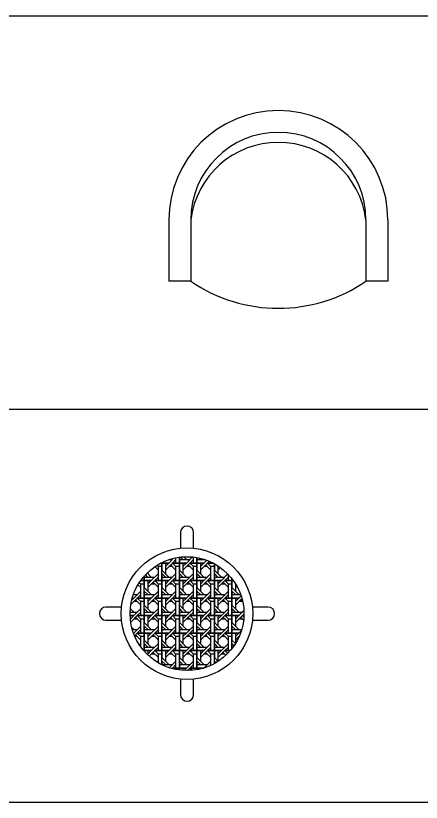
# Model space of a CAD drawing. Header units: millimetres. Extents: x 36213 to 52357, y 13387 to 22894.
# Drawn here: x 40148 to 41259, y 15935 to 18089 of the extents above; entities that cross this region are included whole.
import ezdxf

# ---------------------------------------------------------------- set-up
doc = ezdxf.new("R2010")
doc.units = ezdxf.units.MM
doc.layers.add('www.cad-blocks.net', color=7, linetype='Continuous')

# ---------------------------------------------------------------- blocks, each defined once
blk = doc.blocks.new('A$C4E2928C4')
at = {"linetype": 'Continuous'}
for p, q in [((0, 200.8), (0, 60.8)), ((500, 200.8), (500, 60.8)), ((50, 60.8), (0, 60.8)), ((500, 60.8), (450, 60.8))]:
    blk.add_line(p, q, dxfattribs=at)
for p, q in [((50, 200.8), (50, 60.8)), ((450, 200.8), (450, 60.8))]:
    blk.add_line(p, q)
for centre, radius, start, end in [((250, 200.8), 250, 0, 180), ((250, 354.8), 355.6, 235.7733, 304.2267)]:
    blk.add_arc(centre, radius, start, end, dxfattribs=at)
for centre, radius, start, end in [((250, 200.8), 200, 0, 180), ((250, 176.4), 201.5, 6.9435, 173.0565)]:
    blk.add_arc(centre, radius, start, end)
blk = doc.blocks.new('*X57')
at = {"color": 0}
for p, q in [((351.57, 70.11), (351.57, 68.78)), ((351.57, 68.78), (351.57, 70.11)), ((352.37, 69.58), (351.81, 70.14)), ((353.17, 69.58), (352.55, 70.2)), ((354.55, 70.17), (353.17, 68.78)), ((354.77, 68.78), (354.77, 70.14)), ((346.47, 68.28), (346.77, 67.98)), ((347.37, 68.78), (347.57, 68.78)), ((347.57, 68.78), (347.37, 68.78)), ((347.57, 68.88), (347.57, 68.78)), ((347.57, 68.78), (347.57, 68.88)), ((347.57, 64.78), (347.57, 68.78)), ((347.57, 68.78), (347.57, 68.78)), ((347.57, 68.78), (349.17, 68.78)), ((347.57, 68.78), (347.57, 67.18)), ((349.17, 68.78), (347.57, 68.78)), ((348.37, 68.78), (348.37, 66.38)), ((348.37, 67.98), (349.17, 68.78)), ((348.37, 67.18), (349.97, 68.78)), ((350.24, 69.86), (349.17, 68.78)), ((349.28, 69.58), (349.97, 69.58)), ((349.57, 68.38), (350.77, 67.18)), ((350.77, 69.58), (349.97, 68.78)), ((349.97, 68.78), (351.57, 68.78)), ((351.57, 68.78), (349.97, 68.78)), ((349.97, 68.78), (350.77, 67.98)), ((350.77, 68.78), (350.77, 69.97)), ((351.57, 69.58), (353.97, 69.58)), ((351.57, 64.78), (351.57, 68.78)), ((351.57, 68.78), (351.57, 68.78)), ((351.57, 68.78), (353.17, 68.78)), ((351.57, 68.78), (351.57, 67.18)), ((353.17, 68.78), (351.57, 68.78)), ((352.37, 68.78), (352.37, 66.38)), ((352.37, 67.98), (353.17, 68.78)), ((352.37, 67.18), (353.97, 68.78)), ((353.57, 68.38), (354.77, 67.18)), ((354.77, 69.58), (353.97, 68.78)), ((353.97, 68.78), (355.57, 68.78)), ((355.57, 68.78), (353.97, 68.78)), ((353.97, 68.78), (354.77, 67.98)), ((355.57, 70.03), (355.57, 68.78)), ((355.57, 68.78), (355.57, 70.03)), ((355.57, 69.58), (357.36, 69.58)), ((355.57, 64.78), (355.57, 68.78)), ((355.57, 68.78), (355.57, 68.78)), ((355.57, 68.78), (357.17, 68.78)), ((355.57, 68.78), (355.57, 67.18)), ((357.17, 68.78), (355.57, 68.78)), ((356.37, 69.58), (356.01, 69.94)), ((356.37, 68.78), (356.37, 66.38)), ((356.37, 67.98), (357.17, 68.78)), ((356.37, 67.18), (357.97, 68.78)), ((357.17, 69.58), (357.08, 69.67)), ((357.81, 69.42), (357.17, 68.78)), ((357.57, 68.38), (358.77, 67.18)), ((358.38, 69.2), (357.97, 68.78)), ((357.97, 68.78), (359.27, 68.78)), ((359.27, 68.78), (357.97, 68.78)), ((357.97, 68.78), (358.77, 67.98)), ((358.77, 68.78), (358.77, 69.03)), ((359.57, 64.78), (359.57, 68.62)), ((359.57, 68.62), (359.57, 67.18)), ((345.17, 65.58), (344.23, 66.52)), ((344.37, 66.65), (344.37, 66.38)), ((345.99, 67.96), (346.77, 67.18)), ((346.77, 64.78), (346.77, 67.98)), ((347.57, 67.98), (346.77, 67.98)), ((349.17, 65.58), (347.57, 67.18)), ((349.97, 67.98), (349.17, 67.98)), ((350.77, 64.78), (350.77, 67.98)), ((351.57, 67.98), (350.77, 67.98)), ((353.17, 65.58), (351.57, 67.18)), ((353.97, 67.98), (353.17, 67.98)), ((354.77, 64.78), (354.77, 67.98)), ((355.57, 67.98), (354.77, 67.98)), ((357.17, 65.58), (355.57, 67.18)), ((357.97, 67.98), (357.17, 67.98)), ((358.77, 64.78), (358.77, 67.98)), ((359.57, 67.98), (358.77, 67.98)), ((361.17, 65.58), (359.57, 67.18)), ((360.37, 68.15), (360.37, 66.38)), ((360.37, 67.98), (360.47, 68.08)), ((360.37, 67.18), (360.94, 67.75)), ((342.74, 64.78), (343.57, 64.78)), ((343.57, 64.78), (342.74, 64.78)), ((342.77, 64.78), (342.77, 64.82)), ((343.57, 65.82), (343.57, 64.78)), ((343.57, 64.78), (343.57, 65.82)), ((343.57, 65.58), (345.97, 65.58)), ((343.57, 60.78), (343.57, 64.78)), ((343.57, 64.78), (343.57, 64.78)), ((343.57, 64.78), (345.17, 64.78)), ((343.57, 64.78), (343.57, 63.18)), ((345.17, 64.78), (343.57, 64.78)), ((344.37, 65.58), (343.83, 66.12)), ((344.37, 64.78), (344.37, 62.38)), ((344.37, 63.98), (345.17, 64.78)), ((344.37, 63.18), (345.97, 64.78)), ((346.77, 66.38), (345.17, 64.78)), ((346.77, 65.58), (345.97, 64.78)), ((345.97, 64.78), (347.57, 64.78)), ((347.57, 64.78), (345.97, 64.78)), ((345.97, 64.78), (346.77, 63.98)), ((347.57, 66.38), (347.57, 64.78)), ((348.37, 65.58), (347.57, 66.38)), ((347.57, 65.58), (349.97, 65.58)), ((347.57, 60.78), (347.57, 64.78)), ((347.57, 64.78), (347.57, 64.78)), ((347.57, 64.78), (349.17, 64.78)), ((347.57, 64.78), (347.57, 63.18)), ((349.17, 64.78), (347.57, 64.78)), ((348.37, 64.78), (348.37, 62.38)), ((348.37, 63.98), (349.17, 64.78)), ((348.37, 63.18), (349.97, 64.78)), ((350.77, 66.38), (349.17, 64.78)), ((350.77, 65.58), (349.97, 64.78)), ((349.97, 64.78), (351.57, 64.78)), ((351.57, 64.78), (349.97, 64.78)), ((349.97, 64.78), (350.77, 63.98)), ((351.57, 66.38), (351.57, 64.78)), ((352.37, 65.58), (351.57, 66.38)), ((351.57, 65.58), (353.97, 65.58)), ((351.57, 60.78), (351.57, 64.78)), ((351.57, 64.78), (351.57, 64.78)), ((351.57, 64.78), (353.17, 64.78)), ((351.57, 64.78), (351.57, 63.18)), ((353.17, 64.78), (351.57, 64.78)), ((352.37, 64.78), (352.37, 62.38)), ((352.37, 63.98), (353.17, 64.78)), ((352.37, 63.18), (353.97, 64.78)), ((354.77, 66.38), (353.17, 64.78)), ((354.77, 65.58), (353.97, 64.78)), ((353.97, 64.78), (355.57, 64.78)), ((355.57, 64.78), (353.97, 64.78)), ((353.97, 64.78), (354.77, 63.98)), ((355.57, 66.38), (355.57, 64.78)), ((356.37, 65.58), (355.57, 66.38)), ((355.57, 65.58), (357.97, 65.58)), ((355.57, 60.78), (355.57, 64.78)), ((355.57, 64.78), (355.57, 64.78)), ((355.57, 64.78), (357.17, 64.78)), ((355.57, 64.78), (355.57, 63.18)), ((357.17, 64.78), (355.57, 64.78)), ((356.37, 64.78), (356.37, 62.38)), ((356.37, 63.98), (357.17, 64.78)), ((356.37, 63.18), (357.97, 64.78)), ((358.77, 66.38), (357.17, 64.78)), ((358.77, 65.58), (357.97, 64.78)), ((357.97, 64.78), (359.57, 64.78)), ((359.57, 64.78), (357.97, 64.78)), ((357.97, 64.78), (358.77, 63.98)), ((359.57, 66.38), (359.57, 64.78)), ((360.37, 65.58), (359.57, 66.38)), ((359.57, 65.58), (361.97, 65.58)), ((359.57, 60.78), (359.57, 64.78)), ((359.57, 64.78), (359.57, 64.78)), ((359.57, 64.78), (361.17, 64.78)), ((359.57, 64.78), (359.57, 63.18)), ((361.17, 64.78), (359.57, 64.78)), ((360.37, 64.78), (360.37, 62.38)), ((360.37, 63.98), (361.17, 64.78)), ((360.37, 63.18), (361.97, 64.78)), ((362.66, 66.27), (361.17, 64.78)), ((362.77, 65.58), (361.97, 64.78)), ((361.97, 64.78), (363.57, 64.78)), ((363.57, 64.78), (361.97, 64.78)), ((361.97, 64.78), (362.77, 63.98)), ((362.77, 64.78), (362.77, 66.15)), ((363.57, 65.22), (363.57, 64.78)), ((363.57, 64.78), (363.57, 65.22)), ((363.57, 60.78), (363.57, 64.78)), ((363.57, 64.78), (363.57, 64.78)), ((363.57, 64.78), (363.9, 64.78)), ((363.57, 64.78), (363.57, 63.18)), ((363.9, 64.78), (363.57, 64.78)), ((342.12, 63.83), (342.77, 63.18)), ((342.43, 64.32), (342.77, 63.98)), ((342.77, 60.78), (342.77, 63.98)), ((343.57, 63.98), (342.77, 63.98)), ((345.17, 61.58), (343.57, 63.18)), ((345.97, 63.98), (345.17, 63.98)), ((345.57, 64.38), (346.77, 63.18)), ((346.77, 60.78), (346.77, 63.98)), ((347.57, 63.98), (346.77, 63.98)), ((349.17, 61.58), (347.57, 63.18)), ((349.97, 63.98), (349.17, 63.98)), ((349.57, 64.38), (350.77, 63.18)), ((350.77, 60.78), (350.77, 63.98)), ((351.57, 63.98), (350.77, 63.98)), ((353.17, 61.58), (351.57, 63.18)), ((353.97, 63.98), (353.17, 63.98)), ((353.57, 64.38), (354.77, 63.18)), ((354.77, 60.78), (354.77, 63.98)), ((355.57, 63.98), (354.77, 63.98)), ((357.17, 61.58), (355.57, 63.18)), ((357.97, 63.98), (357.17, 63.98)), ((357.57, 64.38), (358.77, 63.18)), ((358.77, 60.78), (358.77, 63.98)), ((359.57, 63.98), (358.77, 63.98)), ((361.17, 61.58), (359.57, 63.18)), ((361.97, 63.98), (361.17, 63.98)), ((361.57, 64.38), (362.77, 63.18)), ((362.77, 60.78), (362.77, 63.98)), ((363.57, 63.98), (362.77, 63.98)), ((365.17, 61.58), (363.57, 63.18)), ((364.37, 64.07), (364.37, 62.38)), ((364.37, 63.98), (364.4, 64.02)), ((364.37, 63.18), (364.7, 63.51)), ((341.07, 61.58), (341.97, 61.58)), ((341.17, 61.58), (341.1, 61.65)), ((342.77, 62.38), (341.17, 60.78)), ((342.77, 61.58), (341.97, 60.78)), ((343.57, 62.38), (343.57, 60.78)), ((344.37, 61.58), (343.57, 62.38)), ((343.57, 61.58), (345.97, 61.58)), ((346.77, 62.38), (345.17, 60.78)), ((346.77, 61.58), (345.97, 60.78)), ((347.57, 62.38), (347.57, 60.78)), ((348.37, 61.58), (347.57, 62.38)), ((347.57, 61.58), (349.97, 61.58)), ((350.77, 62.38), (349.17, 60.78)), ((350.77, 61.58), (349.97, 60.78)), ((351.57, 62.38), (351.57, 60.78)), ((352.37, 61.58), (351.57, 62.38)), ((351.57, 61.58), (353.97, 61.58)), ((354.77, 62.38), (353.17, 60.78)), ((354.77, 61.58), (353.97, 60.78)), ((355.57, 62.38), (355.57, 60.78)), ((356.37, 61.58), (355.57, 62.38)), ((355.57, 61.58), (357.97, 61.58)), ((358.77, 62.38), (357.17, 60.78)), ((358.77, 61.58), (357.97, 60.78)), ((359.57, 62.38), (359.57, 60.78)), ((360.37, 61.58), (359.57, 62.38)), ((359.57, 61.58), (361.97, 61.58)), ((362.77, 62.38), (361.17, 60.78)), ((362.77, 61.58), (361.97, 60.78)), ((363.57, 62.38), (363.57, 60.78)), ((364.37, 61.58), (363.57, 62.38)), ((363.57, 61.58), (365.57, 61.58)), ((365.67, 61.28), (365.17, 60.78)), ((340.49, 59.3), (341.97, 60.78)), ((340.69, 60.3), (341.17, 60.78)), ((340.82, 60.78), (341.17, 60.78)), ((341.17, 60.78), (340.82, 60.78)), ((341.97, 59.98), (341.17, 59.98)), ((341.57, 60.38), (342.77, 59.18)), ((341.97, 60.78), (343.57, 60.78)), ((343.57, 60.78), (341.97, 60.78)), ((341.97, 60.78), (342.77, 59.98)), ((342.77, 56.78), (342.77, 59.98)), ((343.57, 59.98), (342.77, 59.98)), ((343.57, 56.78), (343.57, 60.78)), ((343.57, 60.78), (343.57, 60.78)), ((343.57, 60.78), (345.17, 60.78)), ((343.57, 60.78), (343.57, 59.18)), ((345.17, 60.78), (343.57, 60.78)), ((344.37, 60.78), (344.37, 58.38)), ((344.37, 59.98), (345.17, 60.78)), ((344.37, 59.18), (345.97, 60.78)), ((345.97, 59.98), (345.17, 59.98)), ((345.57, 60.38), (346.77, 59.18)), ((345.97, 60.78), (347.57, 60.78)), ((347.57, 60.78), (345.97, 60.78)), ((345.97, 60.78), (346.77, 59.98)), ((346.77, 56.78), (346.77, 59.98)), ((347.57, 59.98), (346.77, 59.98)), ((347.57, 56.78), (347.57, 60.78)), ((347.57, 60.78), (347.57, 60.78)), ((347.57, 60.78), (349.17, 60.78)), ((347.57, 60.78), (347.57, 59.18)), ((349.17, 60.78), (347.57, 60.78)), ((348.37, 60.78), (348.37, 58.38)), ((348.37, 59.98), (349.17, 60.78)), ((348.37, 59.18), (349.97, 60.78)), ((349.97, 59.98), (349.17, 59.98)), ((349.57, 60.38), (350.77, 59.18)), ((349.97, 60.78), (351.57, 60.78)), ((351.57, 60.78), (349.97, 60.78)), ((349.97, 60.78), (350.77, 59.98)), ((350.77, 56.78), (350.77, 59.98)), ((351.57, 59.98), (350.77, 59.98)), ((351.57, 56.78), (351.57, 60.78)), ((351.57, 60.78), (351.57, 60.78)), ((351.57, 60.78), (353.17, 60.78)), ((351.57, 60.78), (351.57, 59.18)), ((353.17, 60.78), (351.57, 60.78)), ((352.37, 60.78), (352.37, 58.38)), ((352.37, 59.98), (353.17, 60.78)), ((352.37, 59.18), (353.97, 60.78)), ((353.97, 59.98), (353.17, 59.98)), ((353.57, 60.38), (354.77, 59.18)), ((353.97, 60.78), (355.57, 60.78)), ((355.57, 60.78), (353.97, 60.78)), ((353.97, 60.78), (354.77, 59.98)), ((354.77, 56.78), (354.77, 59.98)), ((355.57, 59.98), (354.77, 59.98)), ((355.57, 56.78), (355.57, 60.78)), ((355.57, 60.78), (355.57, 60.78)), ((355.57, 60.78), (357.17, 60.78)), ((355.57, 60.78), (355.57, 59.18)), ((357.17, 60.78), (355.57, 60.78)), ((356.37, 60.78), (356.37, 58.38)), ((356.37, 59.98), (357.17, 60.78)), ((356.37, 59.18), (357.97, 60.78)), ((357.97, 59.98), (357.17, 59.98)), ((357.57, 60.38), (358.77, 59.18)), ((357.97, 60.78), (359.57, 60.78)), ((359.57, 60.78), (357.97, 60.78)), ((357.97, 60.78), (358.77, 59.98)), ((358.77, 56.78), (358.77, 59.98)), ((359.57, 59.98), (358.77, 59.98)), ((359.57, 56.78), (359.57, 60.78)), ((359.57, 60.78), (359.57, 60.78)), ((359.57, 60.78), (361.17, 60.78)), ((359.57, 60.78), (359.57, 59.18)), ((361.17, 60.78), (359.57, 60.78)), ((360.37, 60.78), (360.37, 58.38)), ((360.37, 59.98), (361.17, 60.78)), ((360.37, 59.18), (361.97, 60.78)), ((361.97, 59.98), (361.17, 59.98)), ((361.57, 60.38), (362.77, 59.18)), ((361.97, 60.78), (363.57, 60.78)), ((363.57, 60.78), (361.97, 60.78)), ((361.97, 60.78), (362.77, 59.98)), ((362.77, 56.78), (362.77, 59.98)), ((363.57, 59.98), (362.77, 59.98)), ((363.57, 56.78), (363.57, 60.78)), ((363.57, 60.78), (363.57, 60.78)), ((363.57, 60.78), (365.17, 60.78)), ((363.57, 60.78), (363.57, 59.18)), ((365.17, 60.78), (363.57, 60.78)), ((364.37, 60.78), (364.37, 58.38)), ((364.37, 59.98), (365.17, 60.78)), ((364.37, 59.18), (365.85, 60.67)), ((365.97, 59.98), (365.17, 59.98)), ((365.57, 60.38), (366.04, 59.91)), ((340.32, 57.58), (341.97, 57.58)), ((340.37, 57.58), (340.33, 57.62)), ((341.17, 57.58), (340.37, 58.38)), ((342.77, 58.38), (341.17, 56.78)), ((342.77, 57.58), (341.97, 56.78)), ((345.17, 57.58), (343.57, 59.18)), ((343.57, 58.38), (343.57, 56.78)), ((344.37, 57.58), (343.57, 58.38)), ((343.57, 57.58), (345.97, 57.58)), ((346.77, 58.38), (345.17, 56.78)), ((346.77, 57.58), (345.97, 56.78)), ((349.17, 57.58), (347.57, 59.18)), ((347.57, 58.38), (347.57, 56.78)), ((348.37, 57.58), (347.57, 58.38)), ((347.57, 57.58), (349.97, 57.58)), ((350.77, 58.38), (349.17, 56.78)), ((350.77, 57.58), (349.97, 56.78)), ((353.17, 57.58), (351.57, 59.18)), ((351.57, 58.38), (351.57, 56.78)), ((352.37, 57.58), (351.57, 58.38)), ((351.57, 57.58), (353.97, 57.58)), ((354.77, 58.38), (353.17, 56.78)), ((354.77, 57.58), (353.97, 56.78)), ((357.17, 57.58), (355.57, 59.18)), ((355.57, 58.38), (355.57, 56.78)), ((356.37, 57.58), (355.57, 58.38)), ((355.57, 57.58), (357.97, 57.58)), ((358.77, 58.38), (357.17, 56.78)), ((358.77, 57.58), (357.97, 56.78)), ((361.17, 57.58), (359.57, 59.18)), ((359.57, 58.38), (359.57, 56.78)), ((360.37, 57.58), (359.57, 58.38)), ((359.57, 57.58), (361.97, 57.58)), ((362.77, 58.38), (361.17, 56.78)), ((362.77, 57.58), (361.97, 56.78)), ((365.17, 57.58), (363.57, 59.18)), ((363.57, 58.38), (363.57, 56.78)), ((364.37, 57.58), (363.57, 58.38)), ((363.57, 57.58), (365.97, 57.58)), ((366.3, 57.91), (365.17, 56.78)), ((340.33, 56.78), (341.17, 56.78)), ((341.17, 56.78), (340.33, 56.78)), ((340.37, 56.78), (340.37, 56.09)), ((340.38, 55.99), (341.17, 56.78)), ((340.47, 55.28), (341.97, 56.78)), ((341.97, 55.98), (341.17, 55.98)), ((341.57, 56.38), (342.77, 55.18)), ((341.97, 56.78), (343.57, 56.78)), ((343.57, 56.78), (341.97, 56.78)), ((341.97, 56.78), (342.77, 55.98)), ((342.77, 52.78), (342.77, 55.98)), ((343.57, 55.98), (342.77, 55.98)), ((343.57, 52.78), (343.57, 56.78)), ((343.57, 56.78), (343.57, 56.78)), ((343.57, 56.78), (345.17, 56.78)), ((343.57, 56.78), (343.57, 55.18)), ((345.17, 56.78), (343.57, 56.78)), ((344.37, 56.78), (344.37, 54.38)), ((344.37, 55.98), (345.17, 56.78)), ((344.37, 55.18), (345.97, 56.78)), ((345.97, 55.98), (345.17, 55.98)), ((345.57, 56.38), (346.77, 55.18)), ((345.97, 56.78), (347.57, 56.78)), ((347.57, 56.78), (345.97, 56.78)), ((345.97, 56.78), (346.77, 55.98)), ((346.77, 52.78), (346.77, 55.98)), ((347.57, 55.98), (346.77, 55.98)), ((347.57, 52.78), (347.57, 56.78)), ((347.57, 56.78), (347.57, 56.78)), ((347.57, 56.78), (349.17, 56.78)), ((347.57, 56.78), (347.57, 55.18)), ((349.17, 56.78), (347.57, 56.78)), ((348.37, 56.78), (348.37, 54.38)), ((348.37, 55.98), (349.17, 56.78)), ((348.37, 55.18), (349.97, 56.78)), ((349.97, 55.98), (349.17, 55.98)), ((349.57, 56.38), (350.77, 55.18)), ((349.97, 56.78), (351.57, 56.78)), ((351.57, 56.78), (349.97, 56.78)), ((349.97, 56.78), (350.77, 55.98)), ((350.77, 52.78), (350.77, 55.98)), ((351.57, 55.98), (350.77, 55.98)), ((351.57, 52.78), (351.57, 56.78)), ((351.57, 56.78), (351.57, 56.78)), ((351.57, 56.78), (353.17, 56.78)), ((351.57, 56.78), (351.57, 55.18)), ((353.17, 56.78), (351.57, 56.78)), ((352.37, 56.78), (352.37, 54.38)), ((352.37, 55.98), (353.17, 56.78)), ((352.37, 55.18), (353.97, 56.78)), ((353.97, 55.98), (353.17, 55.98)), ((353.57, 56.38), (354.77, 55.18)), ((353.97, 56.78), (355.57, 56.78)), ((355.57, 56.78), (353.97, 56.78)), ((353.97, 56.78), (354.77, 55.98)), ((354.77, 52.78), (354.77, 55.98)), ((355.57, 55.98), (354.77, 55.98)), ((355.57, 52.78), (355.57, 56.78)), ((355.57, 56.78), (355.57, 56.78)), ((355.57, 56.78), (357.17, 56.78)), ((355.57, 56.78), (355.57, 55.18)), ((357.17, 56.78), (355.57, 56.78)), ((356.37, 56.78), (356.37, 54.38)), ((356.37, 55.98), (357.17, 56.78)), ((356.37, 55.18), (357.97, 56.78)), ((357.97, 55.98), (357.17, 55.98)), ((357.57, 56.38), (358.77, 55.18)), ((357.97, 56.78), (359.57, 56.78)), ((359.57, 56.78), (357.97, 56.78)), ((357.97, 56.78), (358.77, 55.98)), ((358.77, 52.78), (358.77, 55.98)), ((359.57, 55.98), (358.77, 55.98)), ((359.57, 52.78), (359.57, 56.78)), ((359.57, 56.78), (359.57, 56.78)), ((359.57, 56.78), (361.17, 56.78)), ((359.57, 56.78), (359.57, 55.18)), ((361.17, 56.78), (359.57, 56.78)), ((360.37, 56.78), (360.37, 54.38)), ((360.37, 55.98), (361.17, 56.78)), ((360.37, 55.18), (361.97, 56.78)), ((361.97, 55.98), (361.17, 55.98)), ((361.57, 56.38), (362.77, 55.18)), ((361.97, 56.78), (363.57, 56.78)), ((363.57, 56.78), (361.97, 56.78)), ((361.97, 56.78), (362.77, 55.98)), ((362.77, 52.78), (362.77, 55.98)), ((363.57, 55.98), (362.77, 55.98)), ((363.57, 52.78), (363.57, 56.78)), ((363.57, 56.78), (363.57, 56.78)), ((363.57, 56.78), (365.17, 56.78)), ((363.57, 56.78), (363.57, 55.18)), ((365.17, 56.78), (363.57, 56.78)), ((364.37, 56.78), (364.37, 54.38)), ((364.37, 55.98), (365.17, 56.78)), ((364.37, 55.18), (365.97, 56.78)), ((365.97, 55.98), (365.17, 55.98)), ((365.57, 56.38), (366.23, 55.72)), ((366.32, 57.13), (365.97, 56.78)), ((365.97, 56.78), (366.31, 56.78)), ((366.31, 56.78), (365.97, 56.78)), ((365.97, 56.78), (366.3, 56.45)), ((341.17, 53.58), (340.72, 54.03)), ((342.77, 54.38), (341.17, 52.78)), ((345.17, 53.58), (343.57, 55.18)), ((343.57, 54.38), (343.57, 52.78)), ((344.37, 53.58), (343.57, 54.38)), ((346.77, 54.38), (345.17, 52.78)), ((349.17, 53.58), (347.57, 55.18)), ((347.57, 54.38), (347.57, 52.78)), ((348.37, 53.58), (347.57, 54.38)), ((350.77, 54.38), (349.17, 52.78)), ((353.17, 53.58), (351.57, 55.18)), ((351.57, 54.38), (351.57, 52.78)), ((352.37, 53.58), (351.57, 54.38)), ((354.77, 54.38), (353.17, 52.78)), ((357.17, 53.58), (355.57, 55.18)), ((355.57, 54.38), (355.57, 52.78)), ((356.37, 53.58), (355.57, 54.38)), ((358.77, 54.38), (357.17, 52.78)), ((361.17, 53.58), (359.57, 55.18)), ((359.57, 54.38), (359.57, 52.78)), ((360.37, 53.58), (359.57, 54.38)), ((362.77, 54.38), (361.17, 52.78)), ((365.17, 53.58), (363.57, 55.18)), ((363.57, 54.38), (363.57, 52.78)), ((364.37, 53.58), (363.57, 54.38)), ((340.84, 53.58), (341.97, 53.58)), ((341.1, 52.78), (341.17, 52.78)), ((341.17, 52.78), (341.1, 52.78)), ((341.12, 52.73), (341.17, 52.78)), ((341.35, 52.16), (341.97, 52.78)), ((341.57, 52.38), (342.77, 51.18)), ((342.77, 53.58), (341.97, 52.78)), ((341.97, 52.78), (343.57, 52.78)), ((343.57, 52.78), (341.97, 52.78)), ((341.97, 52.78), (342.77, 51.98)), ((343.57, 53.58), (345.97, 53.58)), ((343.57, 48.78), (343.57, 52.78)), ((343.57, 52.78), (343.57, 52.78)), ((343.57, 52.78), (345.17, 52.78)), ((343.57, 52.78), (343.57, 51.18)), ((345.17, 52.78), (343.57, 52.78)), ((344.37, 52.78), (344.37, 50.38)), ((344.37, 51.98), (345.17, 52.78)), ((344.37, 51.18), (345.97, 52.78)), ((345.57, 52.38), (346.77, 51.18)), ((346.77, 53.58), (345.97, 52.78)), ((345.97, 52.78), (347.57, 52.78)), ((347.57, 52.78), (345.97, 52.78)), ((345.97, 52.78), (346.77, 51.98)), ((347.57, 53.58), (349.97, 53.58)), ((347.57, 48.78), (347.57, 52.78)), ((347.57, 52.78), (347.57, 52.78)), ((347.57, 52.78), (349.17, 52.78)), ((347.57, 52.78), (347.57, 51.18)), ((349.17, 52.78), (347.57, 52.78)), ((348.37, 52.78), (348.37, 50.38)), ((348.37, 51.98), (349.17, 52.78)), ((348.37, 51.18), (349.97, 52.78)), ((349.57, 52.38), (350.77, 51.18)), ((350.77, 53.58), (349.97, 52.78)), ((349.97, 52.78), (351.57, 52.78)), ((351.57, 52.78), (349.97, 52.78)), ((349.97, 52.78), (350.77, 51.98)), ((351.57, 53.58), (353.97, 53.58)), ((351.57, 48.78), (351.57, 52.78)), ((351.57, 52.78), (351.57, 52.78)), ((351.57, 52.78), (353.17, 52.78)), ((351.57, 52.78), (351.57, 51.18)), ((353.17, 52.78), (351.57, 52.78)), ((352.37, 52.78), (352.37, 50.38)), ((352.37, 51.98), (353.17, 52.78)), ((352.37, 51.18), (353.97, 52.78)), ((353.57, 52.38), (354.77, 51.18)), ((354.77, 53.58), (353.97, 52.78)), ((353.97, 52.78), (355.57, 52.78)), ((355.57, 52.78), (353.97, 52.78)), ((353.97, 52.78), (354.77, 51.98)), ((355.57, 53.58), (357.97, 53.58)), ((355.57, 48.78), (355.57, 52.78)), ((355.57, 52.78), (355.57, 52.78)), ((355.57, 52.78), (357.17, 52.78)), ((355.57, 52.78), (355.57, 51.18)), ((357.17, 52.78), (355.57, 52.78)), ((356.37, 52.78), (356.37, 50.38)), ((356.37, 51.98), (357.17, 52.78)), ((356.37, 51.18), (357.97, 52.78)), ((357.57, 52.38), (358.77, 51.18)), ((358.77, 53.58), (357.97, 52.78)), ((357.97, 52.78), (359.57, 52.78)), ((359.57, 52.78), (357.97, 52.78)), ((357.97, 52.78), (358.77, 51.98)), ((359.57, 53.58), (361.97, 53.58)), ((359.57, 48.78), (359.57, 52.78)), ((359.57, 52.78), (359.57, 52.78)), ((359.57, 52.78), (361.17, 52.78)), ((359.57, 52.78), (359.57, 51.18)), ((361.17, 52.78), (359.57, 52.78)), ((360.37, 52.78), (360.37, 50.38)), ((360.37, 51.98), (361.17, 52.78)), ((360.37, 51.18), (361.97, 52.78)), ((361.57, 52.38), (362.77, 51.18)), ((362.77, 53.58), (361.97, 52.78)), ((361.97, 52.78), (363.57, 52.78)), ((363.57, 52.78), (361.97, 52.78)), ((361.97, 52.78), (362.77, 51.98)), ((363.57, 53.58), (365.8, 53.58)), ((363.57, 49.23), (363.57, 52.78)), ((363.57, 52.78), (363.57, 52.78)), ((363.57, 52.78), (365.17, 52.78)), ((363.57, 52.78), (363.57, 51.18)), ((365.17, 52.78), (363.57, 52.78)), ((364.37, 52.78), (364.37, 50.38)), ((364.37, 51.98), (365.17, 52.78)), ((365.72, 53.34), (365.17, 52.78)), ((341.97, 51.98), (341.42, 51.98)), ((342.77, 50.38), (342.46, 50.07)), ((342.77, 49.63), (342.77, 51.98)), ((343.57, 51.98), (342.77, 51.98)), ((345.17, 49.58), (343.57, 51.18)), ((343.57, 50.38), (343.57, 48.78)), ((344.37, 49.58), (343.57, 50.38)), ((345.97, 51.98), (345.17, 51.98)), ((346.77, 50.38), (345.17, 48.78)), ((346.77, 48.78), (346.77, 51.98)), ((347.57, 51.98), (346.77, 51.98)), ((349.17, 49.58), (347.57, 51.18)), ((347.57, 50.38), (347.57, 48.78)), ((348.37, 49.58), (347.57, 50.38)), ((349.97, 51.98), (349.17, 51.98)), ((350.77, 50.38), (349.17, 48.78)), ((350.77, 48.78), (350.77, 51.98)), ((351.57, 51.98), (350.77, 51.98)), ((353.17, 49.58), (351.57, 51.18)), ((351.57, 50.38), (351.57, 48.78)), ((352.37, 49.58), (351.57, 50.38)), ((353.97, 51.98), (353.17, 51.98)), ((354.77, 50.38), (353.17, 48.78)), ((354.77, 48.78), (354.77, 51.98)), ((355.57, 51.98), (354.77, 51.98)), ((357.17, 49.58), (355.57, 51.18)), ((355.57, 50.38), (355.57, 48.78)), ((356.37, 49.58), (355.57, 50.38)), ((357.97, 51.98), (357.17, 51.98)), ((358.77, 50.38), (357.17, 48.78)), ((358.77, 48.78), (358.77, 51.98)), ((359.57, 51.98), (358.77, 51.98)), ((361.17, 49.58), (359.57, 51.18)), ((359.57, 50.38), (359.57, 48.78)), ((360.37, 49.58), (359.57, 50.38)), ((361.97, 51.98), (361.17, 51.98)), ((362.77, 50.38), (361.17, 48.78)), ((362.77, 48.78), (362.77, 51.98)), ((363.57, 51.98), (362.77, 51.98)), ((364.37, 50.38), (363.57, 51.18)), ((363.57, 50.38), (363.57, 49.23)), ((364.06, 49.89), (363.57, 50.38)), ((364.37, 51.18), (365.25, 52.06)), ((365.21, 51.98), (365.17, 51.98)), ((343.43, 48.78), (343.57, 48.78)), ((343.57, 48.78), (343.43, 48.78)), ((343.57, 49.58), (345.97, 49.58)), ((343.57, 48.63), (343.57, 48.78)), ((343.57, 48.78), (343.57, 48.78)), ((343.57, 48.78), (345.17, 48.78)), ((343.57, 48.78), (343.57, 48.63)), ((345.17, 48.78), (343.57, 48.78)), ((344.37, 48.78), (344.37, 47.8)), ((344.37, 47.98), (345.17, 48.78)), ((344.69, 47.5), (345.97, 48.78)), ((346.77, 49.58), (345.97, 48.78)), ((345.97, 48.78), (347.57, 48.78)), ((347.57, 48.78), (345.97, 48.78)), ((345.97, 48.78), (346.77, 47.98)), ((347.57, 49.58), (349.97, 49.58)), ((347.57, 45.57), (347.57, 48.78)), ((347.57, 48.78), (347.57, 48.78)), ((347.57, 48.78), (349.17, 48.78)), ((347.57, 48.78), (347.57, 47.18)), ((349.17, 48.78), (347.57, 48.78)), ((348.37, 48.78), (348.37, 46.38)), ((348.37, 47.98), (349.17, 48.78)), ((348.37, 47.18), (349.97, 48.78)), ((350.77, 49.58), (349.97, 48.78)), ((349.97, 48.78), (351.57, 48.78)), ((351.57, 48.78), (349.97, 48.78)), ((349.97, 48.78), (350.77, 47.98)), ((351.57, 49.58), (353.97, 49.58)), ((351.57, 44.78), (351.57, 48.78)), ((351.57, 48.78), (351.57, 48.78)), ((351.57, 48.78), (353.17, 48.78)), ((351.57, 48.78), (351.57, 47.18)), ((353.17, 48.78), (351.57, 48.78)), ((352.37, 48.78), (352.37, 46.38)), ((352.37, 47.98), (353.17, 48.78)), ((352.37, 47.18), (353.97, 48.78)), ((354.77, 49.58), (353.97, 48.78)), ((353.97, 48.78), (355.57, 48.78)), ((355.57, 48.78), (353.97, 48.78)), ((353.97, 48.78), (354.77, 47.98)), ((355.57, 49.58), (357.97, 49.58)), ((355.57, 44.78), (355.57, 48.78)), ((355.57, 48.78), (355.57, 48.78)), ((355.57, 48.78), (357.17, 48.78)), ((355.57, 48.78), (355.57, 47.18)), ((357.17, 48.78), (355.57, 48.78)), ((356.37, 48.78), (356.37, 46.38)), ((356.37, 47.98), (357.17, 48.78)), ((356.37, 47.18), (357.97, 48.78)), ((358.77, 49.58), (357.97, 48.78)), ((357.97, 48.78), (359.57, 48.78)), ((359.57, 48.78), (357.97, 48.78)), ((357.97, 48.78), (358.77, 47.98)), ((359.57, 49.58), (361.97, 49.58)), ((359.57, 45.83), (359.57, 48.78)), ((359.57, 48.78), (359.57, 48.78)), ((359.57, 48.78), (361.17, 48.78)), ((359.57, 48.78), (359.57, 47.18)), ((361.17, 48.78), (359.57, 48.78)), ((360.37, 48.78), (360.37, 46.38)), ((360.37, 47.98), (361.17, 48.78)), ((360.37, 47.18), (361.97, 48.78)), ((362.77, 49.58), (361.97, 48.78)), ((361.97, 48.78), (363.2, 48.78)), ((363.2, 48.78), (361.97, 48.78)), ((361.97, 48.78), (362.61, 48.14)), ((363.57, 49.58), (363.83, 49.58)), ((345.97, 47.98), (345.17, 47.98)), ((345.57, 48.38), (346.77, 47.18)), ((346.77, 46), (346.77, 47.98)), ((347.57, 47.98), (346.77, 47.98)), ((349.17, 45.58), (347.57, 47.18)), ((349.97, 47.98), (349.17, 47.98)), ((349.57, 48.38), (350.77, 47.18)), ((350.77, 44.78), (350.77, 47.98)), ((351.57, 47.98), (350.77, 47.98)), ((353.17, 45.58), (351.57, 47.18)), ((353.97, 47.98), (353.17, 47.98)), ((353.57, 48.38), (354.77, 47.18)), ((354.77, 44.78), (354.77, 47.98)), ((355.57, 47.98), (354.77, 47.98)), ((357.17, 45.58), (355.57, 47.18)), ((357.97, 47.98), (357.17, 47.98)), ((357.57, 48.38), (358.77, 47.18)), ((358.77, 45.42), (358.77, 47.98)), ((359.57, 47.98), (358.77, 47.98)), ((360.42, 46.33), (359.57, 47.18)), ((361.97, 47.98), (361.17, 47.98)), ((361.57, 48.38), (362.21, 47.74)), ((346.77, 46.38), (346.53, 46.14)), ((347.57, 46.38), (347.57, 45.57)), ((348.37, 45.58), (347.57, 46.38)), ((347.57, 45.58), (349.97, 45.58)), ((350.77, 46.38), (349.26, 44.87)), ((350.77, 45.58), (349.97, 44.78)), ((351.57, 46.38), (351.57, 44.78)), ((352.37, 45.58), (351.57, 46.38)), ((351.57, 45.58), (353.97, 45.58)), ((354.77, 46.38), (353.17, 44.78)), ((354.77, 45.58), (353.97, 44.78)), ((355.57, 46.38), (355.57, 44.78)), ((356.37, 45.58), (355.57, 46.38)), ((355.57, 45.58), (357.97, 45.58)), ((358.77, 46.38), (357.21, 44.82)), ((358.77, 45.58), (358.48, 45.29)), ((359.57, 46.38), (359.57, 45.83)), ((359.92, 46.03), (359.57, 46.38)), ((349.88, 44.69), (349.97, 44.78)), ((349.97, 44.78), (351.57, 44.78)), ((351.57, 44.78), (349.97, 44.78)), ((349.97, 44.78), (350.13, 44.62)), ((351.57, 44.34), (351.57, 44.78)), ((351.57, 44.78), (351.57, 44.78)), ((351.57, 44.78), (353.17, 44.78)), ((351.57, 44.78), (351.57, 44.34)), ((353.17, 44.78), (351.57, 44.78)), ((352.37, 44.78), (352.37, 44.26)), ((352.63, 44.24), (353.17, 44.78)), ((353.41, 44.23), (353.97, 44.78)), ((353.57, 44.38), (353.72, 44.23)), ((353.97, 44.78), (355.57, 44.78)), ((355.57, 44.78), (353.97, 44.78)), ((353.97, 44.78), (354.47, 44.28)), ((355.57, 44.42), (355.57, 44.78)), ((355.57, 44.78), (355.57, 44.78)), ((355.57, 44.78), (357.08, 44.78)), ((355.57, 44.78), (355.57, 44.42)), ((357.08, 44.78), (355.57, 44.78)), ((356.37, 44.78), (356.37, 44.59))]:
    blk.add_line(p, q, dxfattribs=at)
blk = doc.blocks.new('A$C598B78BA')
for points in [[(215, 349.2), (215, 385, 1), (185, 385), (185, 349.2)], [(50.8, 215), (15, 215, 1), (15, 185), (50.8, 185)], [(349.2, 185), (385, 185, 1), (385, 215), (349.2, 215)], [(185, 50.8), (185, 15, 1), (215, 15), (215, 50.8)]]:
    blk.add_lwpolyline(points, format="xyb")
for radius in [150, 130]:
    blk.add_circle((200, 200), radius)
at = {"xscale": 10, "yscale": 10, "zscale": 10}
blk.add_blockref('*X57', (-3333.2, -372.2), dxfattribs=at)
blk = doc.blocks.new('FORMAT')
at = {"layer": 'www.cad-blocks.net', "color": 155, "true_color": 0x546d8e}
for p, q in [((37805.3, 18089.3), (52357.3, 18089.3)), ((37805.3, 17011.9), (52357.3, 17011.9)), ((37805.3, 15934.5), (52357.3, 15934.5))]:
    blk.add_line(p, q, dxfattribs=at)

msp = doc.modelspace()

# ---------------------------------------------------------------- block references
at = {"xscale": 1.2, "yscale": 1.2, "zscale": 1.2}
for name, p in [('A$C4E2928C4', (40567.6, 17288.8)), ('A$C598B78BA', (40377.4, 16211.3))]:
    msp.add_blockref(name, p, dxfattribs=at)
at = {"layer": 'www.cad-blocks.net'}
msp.add_blockref('FORMAT', (0, 0), dxfattribs=at)

doc.saveas('drawing.dxf')
